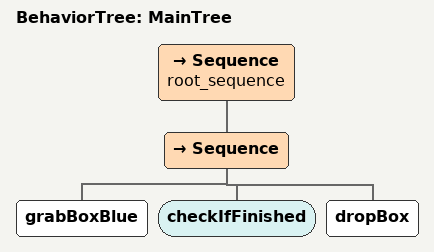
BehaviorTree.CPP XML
<root BTCPP_format="4"><BehaviorTree ID="MainTree"><Sequence name="root_sequence">   <Sequence><grabBoxBlue/><checkIfFinished/><dropBox/></Sequence>   </Sequence></BehaviorTree></root>
